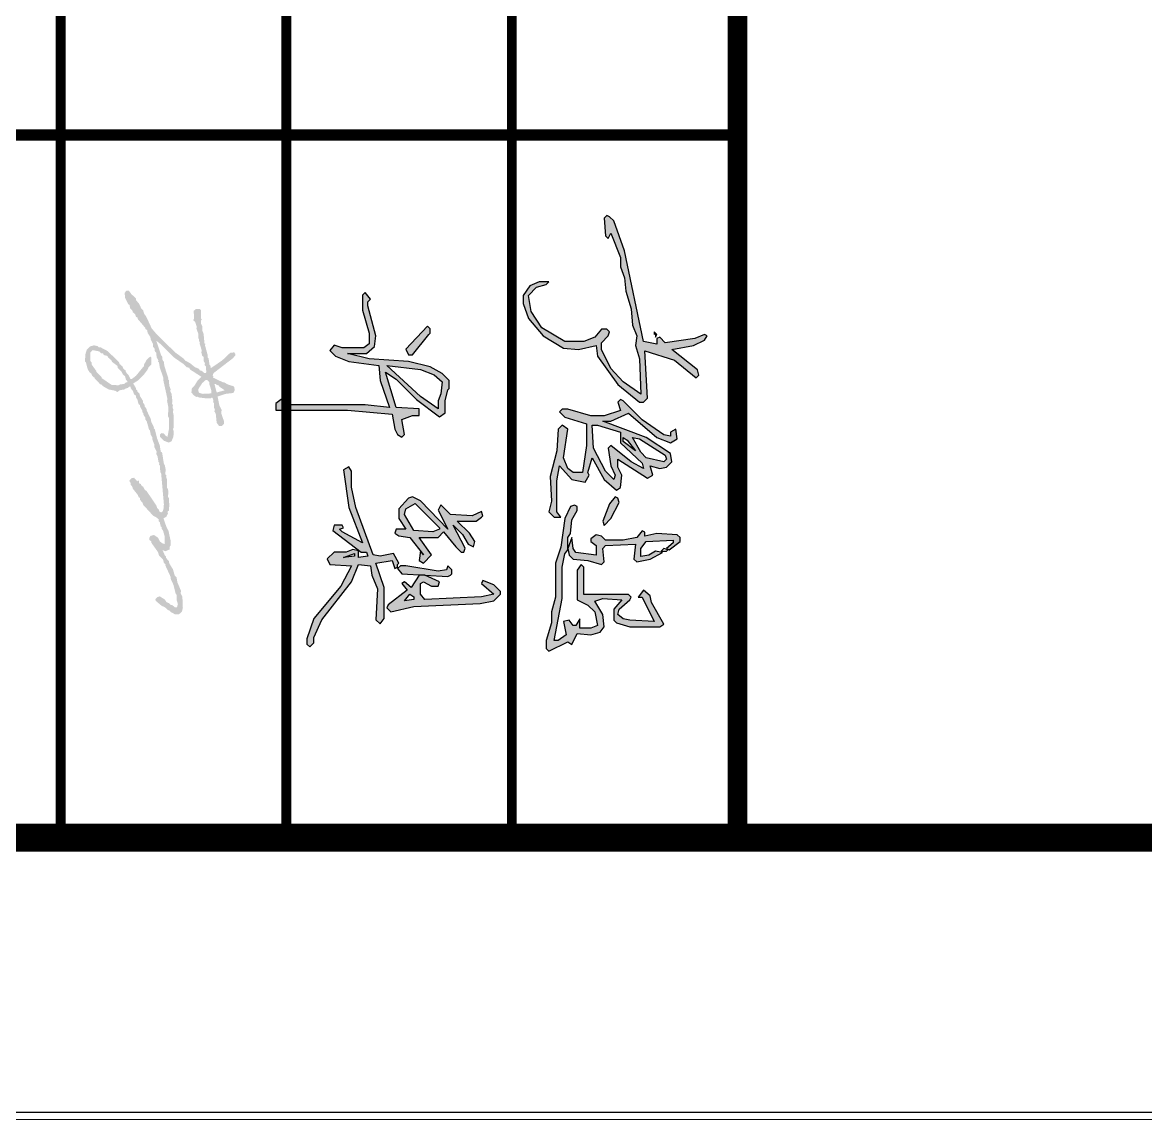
# Model space of a CAD drawing. Extents: x -461650 to 361314, y 245336 to 769729.
# Drawn here: x 212470 to 213466, y 654850 to 655823 of the extents above; entities that cross this region are included whole.
import ezdxf

# ---------------------------------------------------------------- set-up
doc = ezdxf.new("R2010")
doc.units = 0
doc.header["$LTSCALE"] = 1000
doc.layers.get('0').update_dxf_attribs({"linetype": 'CONTINUOUS'})
doc.layers.add('yichutu', color=7, linetype='CONTINUOUS')
doc.layers.add('图框', color=9, linetype='CONTINUOUS', lineweight=18)

# ---------------------------------------------------------------- blocks, each defined once
blk = doc.blocks.new('ljc')
at = {"linetype": 'Continuous'}
h = blk.add_hatch(color=0, dxfattribs=at)
h.paths.add_polyline_path([(2022.82, 1567.67), (2018.82, 1563.67), (2019.82, 1561.67), (2023.82, 1561.67), (2021.82, 1551.67), (1954.82, 1537.67), (1932.82, 1529.67), (1929.82, 1526.67), (1928.82, 1524.67), (1930.82, 1522.67), (1943.82, 1523.67), (1945.82, 1525.67), (1941.82, 1527.67), (1959.82, 1534.67), (1966.82, 1534.67), (1974.82, 1537.67), (1984.82, 1538.67), (1997.82, 1542.67), (2009.82, 1543.67), (2017.82, 1546.67), (2024.82, 1545.67), (2034.82, 1548.67), (2060.82, 1549.67), (2051.82, 1536.67), (2041.82, 1527.67), (2027.82, 1520.67), (2022.82, 1520.67), (2017.82, 1525.67), (2014.82, 1526.67), (2012.82, 1524.67), (2012.82, 1520.67), (2018.82, 1515.67), (2021.82, 1507.67), (2021.82, 1493.67), (2011.82, 1476.67), (1999.82, 1468.67), (1987.82, 1466.67), (1981.82, 1472.67), (1979.82, 1479.67), (1977.82, 1481.67), (1977.82, 1474.67), (1980.82, 1467.67), (1987.82, 1462.67), (1993.82, 1462.67), (2004.82, 1466.67), (2017.82, 1477.67), (2026.82, 1492.67), (2027.82, 1503.67), (2024.82, 1516.67), (2032.82, 1517.67), (2053.82, 1532.67), (2066.82, 1548.67), (2066.82, 1551.67), (2063.82, 1554.67), (2028.82, 1552.67), (2035.82, 1574.67), (2048.82, 1590.67), (2046.82, 1592.67), (2042.82, 1591.67), (2027.82, 1572.67), (2024.82, 1588.67), (2020.82, 1596.67), (2017.82, 1598.67), (2016.82, 1596.67), (2019.82, 1589.67)])
h.paths.add_polyline_path([(2080.82, 1521.67), (2080.82, 1527.67), (2074.82, 1540.67), (2092.82, 1561.67), (2096.82, 1571.67), (2093.82, 1576.67), (2086.82, 1575.67), (2088.82, 1571.67), (2091.82, 1571.67), (2090.82, 1566.67), (2079.82, 1550.67), (2065.82, 1536.67), (2064.82, 1534.67), (2066.82, 1532.67), (2072.82, 1534.67), (2076.82, 1522.67), (2076.82, 1512.67), (2071.82, 1495.67), (2071.82, 1491.67), (2073.82, 1489.67), (2077.82, 1493.67), (2082.82, 1509.67), (2098.82, 1509.67), (2118.82, 1506.67), (2118.82, 1499.67), (2115.82, 1495.67), (2107.82, 1492.67), (2086.82, 1495.67), (2083.82, 1491.67), (2086.82, 1488.67), (2102.82, 1487.67), (2121.82, 1482.67), (2139.82, 1483.67), (2147.82, 1481.67), (2151.82, 1485.67), (2151.82, 1490.67), (2147.82, 1487.67), (2124.82, 1487.67), (2113.82, 1489.67), (2123.82, 1498.67), (2125.82, 1508.67), (2120.82, 1511.67), (2118.82, 1510.67), (2107.82, 1513.67), (2123.82, 1522.67), (2131.82, 1531.67), (2129.82, 1534.67), (2120.82, 1535.67), (2114.82, 1532.67), (2108.82, 1532.67), (2122.82, 1554.67), (2120.82, 1558.67), (2113.82, 1556.67), (2115.82, 1563.67), (2114.82, 1568.67), (2110.82, 1572.67), (2104.82, 1571.67), (2092.82, 1553.67)])
h.paths.add_polyline_path([(2088.82, 1534.67), (2096.82, 1534.67), (2111.82, 1550.67), (2115.82, 1551.67), (2110.82, 1542.67), (2098.82, 1527.67), (2100.82, 1525.67), (2113.82, 1527.67), (2120.82, 1530.67), (2123.82, 1529.67), (2117.82, 1523.67), (2100.82, 1514.67), (2083.82, 1513.67), (2083.82, 1517.67)], flags=16)
h.paths.add_polyline_path([(2092.82, 1536.67), (2094.82, 1539.67), (2102.82, 1545.67), (2095.82, 1536.67)], flags=16)
h.paths.add_polyline_path([(2092.82, 1543.67), (2093.82, 1548.67), (2105.82, 1567.67), (2108.82, 1568.67), (2110.82, 1566.67), (2107.82, 1553.67), (2103.82, 1549.67)], flags=16)
h.paths.add_polyline_path([(2140.82, 1533.67), (2137.82, 1532.67), (2136.82, 1530.67), (2141.82, 1526.67), (2154.82, 1521.67), (2157.82, 1522.67), (2152.82, 1527.67)])
h.paths.add_polyline_path([(2174.82, 1521.67), (2172.82, 1523.67), (2171.82, 1545.67), (2182.82, 1544.67), (2184.82, 1546.67), (2182.82, 1556.67), (2177.82, 1565.67), (2176.82, 1560.67), (2179.82, 1555.67), (2180.82, 1549.67), (2174.82, 1549.67), (2169.82, 1553.67), (2168.82, 1573.67), (2170.82, 1573.67), (2174.82, 1568.67), (2175.82, 1570.67), (2169.82, 1578.67), (2166.82, 1578.67), (2164.82, 1576.67), (2163.82, 1561.67), (2165.82, 1552.67), (2162.82, 1552.67), (2161.82, 1550.67), (2166.82, 1546.67), (2168.82, 1536.67), (2168.82, 1523.67), (2165.82, 1520.67), (2164.82, 1516.67), (2167.82, 1512.67), (2169.82, 1512.67), (2172.82, 1516.67), (2179.82, 1516.67), (2177.82, 1501.67), (2174.82, 1499.67), (2166.82, 1498.67), (2174.82, 1495.67), (2179.82, 1496.67), (2182.82, 1499.67), (2183.82, 1510.67), (2186.82, 1520.67), (2184.82, 1522.67)])
h.paths.add_polyline_path([(2232.82, 1541.67), (2232.82, 1563.67), (2230.82, 1566.67), (2214.82, 1557.67), (2209.82, 1556.67), (2205.82, 1551.67), (2210.82, 1547.67), (2210.82, 1550.67), (2228.82, 1559.67), (2227.82, 1541.67), (2226.82, 1536.67), (2223.82, 1532.67), (2219.82, 1533.67), (2212.82, 1541.67), (2210.82, 1542.67), (2208.82, 1540.67), (2208.82, 1507.67), (2188.82, 1507.67), (2186.82, 1505.67), (2190.82, 1502.67), (2212.82, 1502.67), (2216.82, 1510.67), (2221.82, 1515.67), (2231.82, 1517.67), (2233.82, 1512.67), (2233.82, 1504.67), (2226.82, 1504.67), (2231.82, 1501.67), (2231.82, 1499.67), (2227.82, 1496.67), (2228.82, 1492.67), (2238.82, 1494.67), (2242.82, 1488.67), (2242.82, 1485.67), (2211.82, 1491.67), (2188.82, 1491.67), (2178.82, 1493.67), (2175.82, 1495.67), (2166.82, 1495.67), (2163.82, 1497.67), (2153.82, 1498.67), (2146.82, 1502.67), (2143.82, 1502.67), (2142.82, 1500.67), (2143.82, 1497.67), (2152.82, 1493.67), (2173.82, 1490.67), (2185.82, 1486.67), (2210.82, 1486.67), (2221.82, 1483.67), (2229.82, 1483.67), (2242.82, 1479.67), (2248.82, 1479.67), (2250.82, 1481.67), (2243.82, 1495.67), (2245.82, 1498.67), (2237.82, 1502.67), (2238.82, 1512.67), (2236.82, 1519.67), (2232.82, 1522.67), (2223.82, 1521.67), (2213.82, 1515.67), (2211.82, 1521.67), (2212.82, 1535.67), (2219.82, 1529.67), (2227.82, 1529.67), (2229.82, 1531.67)])
at = {"color": 0, "linetype": 'Continuous'}
for points in [[(1929.82, 1526.67), (1928.82, 1524.67), (1930.82, 1522.67), (1943.82, 1523.67), (1945.82, 1525.67), (1941.82, 1527.67), (1959.82, 1534.67), (1966.82, 1534.67), (1974.82, 1537.67), (1984.82, 1538.67), (1997.82, 1542.67), (2009.82, 1543.67), (2017.82, 1546.67), (2024.82, 1545.67), (2034.82, 1548.67), (2060.82, 1549.67), (2051.82, 1536.67), (2041.82, 1527.67), (2027.82, 1520.67), (2022.82, 1520.67), (2017.82, 1525.67), (2014.82, 1526.67), (2012.82, 1524.67), (2012.82, 1520.67), (2018.82, 1515.67), (2021.82, 1507.67), (2021.82, 1493.67), (2011.82, 1476.67), (1999.82, 1468.67), (1987.82, 1466.67), (1981.82, 1472.67), (1979.82, 1479.67), (1977.82, 1481.67), (1977.82, 1474.67), (1980.82, 1467.67), (1987.82, 1462.67), (1993.82, 1462.67), (2004.82, 1466.67), (2017.82, 1477.67), (2026.82, 1492.67), (2027.82, 1503.67), (2024.82, 1516.67), (2032.82, 1517.67), (2053.82, 1532.67), (2066.82, 1548.67), (2066.82, 1551.67), (2063.82, 1554.67), (2028.82, 1552.67), (2035.82, 1574.67), (2048.82, 1590.67), (2046.82, 1592.67), (2042.82, 1591.67), (2027.82, 1572.67), (2024.82, 1588.67), (2020.82, 1596.67), (2017.82, 1598.67), (2016.82, 1596.67), (2019.82, 1589.67), (2022.82, 1567.67), (2018.82, 1563.67), (2019.82, 1561.67), (2023.82, 1561.67), (2021.82, 1551.67), (1954.82, 1537.67), (1932.82, 1529.67), (1929.82, 1526.67)], [(2065.82, 1536.67), (2064.82, 1534.67), (2066.82, 1532.67), (2072.82, 1534.67), (2076.82, 1522.67), (2076.82, 1512.67), (2071.82, 1495.67), (2071.82, 1491.67), (2073.82, 1489.67), (2077.82, 1493.67), (2082.82, 1509.67), (2098.82, 1509.67), (2118.82, 1506.67), (2118.82, 1499.67), (2115.82, 1495.67), (2107.82, 1492.67), (2086.82, 1495.67), (2083.82, 1491.67), (2086.82, 1488.67), (2102.82, 1487.67), (2121.82, 1482.67), (2139.82, 1483.67), (2147.82, 1481.67), (2151.82, 1485.67), (2151.82, 1490.67), (2147.82, 1487.67), (2124.82, 1487.67), (2113.82, 1489.67), (2123.82, 1498.67), (2125.82, 1508.67), (2120.82, 1511.67), (2118.82, 1510.67), (2107.82, 1513.67), (2123.82, 1522.67), (2131.82, 1531.67), (2129.82, 1534.67), (2120.82, 1535.67), (2114.82, 1532.67), (2108.82, 1532.67), (2122.82, 1554.67), (2120.82, 1558.67), (2113.82, 1556.67), (2115.82, 1563.67), (2114.82, 1568.67), (2110.82, 1572.67), (2104.82, 1571.67), (2092.82, 1553.67), (2080.82, 1521.67), (2080.82, 1527.67), (2074.82, 1540.67), (2092.82, 1561.67), (2096.82, 1571.67), (2093.82, 1576.67), (2086.82, 1575.67), (2088.82, 1571.67), (2091.82, 1571.67), (2090.82, 1566.67), (2079.82, 1550.67), (2065.82, 1536.67)], [(2162.82, 1552.67), (2161.82, 1550.67), (2166.82, 1546.67), (2168.82, 1536.67), (2168.82, 1523.67), (2165.82, 1520.67), (2164.82, 1516.67), (2167.82, 1512.67), (2169.82, 1512.67), (2172.82, 1516.67), (2179.82, 1516.67), (2177.82, 1501.67), (2174.82, 1499.67), (2166.82, 1498.67), (2174.82, 1495.67), (2179.82, 1496.67), (2182.82, 1499.67), (2183.82, 1510.67), (2186.82, 1520.67), (2184.82, 1522.67), (2174.82, 1521.67), (2172.82, 1523.67), (2171.82, 1545.67), (2182.82, 1544.67), (2184.82, 1546.67), (2182.82, 1556.67), (2177.82, 1565.67), (2176.82, 1560.67), (2179.82, 1555.67), (2180.82, 1549.67), (2174.82, 1549.67), (2169.82, 1553.67), (2168.82, 1573.67), (2170.82, 1573.67), (2174.82, 1568.67), (2175.82, 1570.67), (2169.82, 1578.67), (2166.82, 1578.67), (2164.82, 1576.67), (2163.82, 1561.67), (2165.82, 1552.67), (2162.82, 1552.67)], [(2092.82, 1543.67), (2093.82, 1548.67), (2105.82, 1567.67), (2108.82, 1568.67), (2110.82, 1566.67), (2107.82, 1553.67), (2103.82, 1549.67), (2092.82, 1543.67)], [(2176.82, 1568.67), (2175.82, 1569.67), (2174.82, 1566.67), (2176.82, 1564.67), (2176.82, 1568.67)], [(2015.82, 1560.67), (2014.82, 1559.67), (2016.82, 1559.67), (2015.82, 1560.67)], [(2016.82, 1561.67), (2015.82, 1560.67), (2018.82, 1560.67), (2016.82, 1561.67)], [(2143.82, 1502.67), (2142.82, 1500.67), (2143.82, 1497.67), (2152.82, 1493.67), (2173.82, 1490.67), (2185.82, 1486.67), (2210.82, 1486.67), (2221.82, 1483.67), (2229.82, 1483.67), (2242.82, 1479.67), (2248.82, 1479.67), (2250.82, 1481.67), (2243.82, 1495.67), (2245.82, 1498.67), (2237.82, 1502.67), (2238.82, 1512.67), (2236.82, 1519.67), (2232.82, 1522.67), (2223.82, 1521.67), (2213.82, 1515.67), (2211.82, 1521.67), (2212.82, 1535.67), (2219.82, 1529.67), (2227.82, 1529.67), (2229.82, 1531.67), (2232.82, 1541.67), (2232.82, 1563.67), (2230.82, 1566.67), (2214.82, 1557.67), (2209.82, 1556.67), (2205.82, 1551.67), (2210.82, 1547.67), (2210.82, 1550.67), (2228.82, 1559.67), (2227.82, 1541.67), (2226.82, 1536.67), (2223.82, 1532.67), (2219.82, 1533.67), (2212.82, 1541.67), (2210.82, 1542.67), (2208.82, 1540.67), (2208.82, 1507.67), (2188.82, 1507.67), (2186.82, 1505.67), (2190.82, 1502.67), (2212.82, 1502.67), (2216.82, 1510.67), (2221.82, 1515.67), (2231.82, 1517.67), (2233.82, 1512.67), (2233.82, 1504.67), (2226.82, 1504.67), (2231.82, 1501.67), (2231.82, 1499.67), (2227.82, 1496.67), (2228.82, 1492.67), (2238.82, 1494.67), (2242.82, 1488.67), (2242.82, 1485.67), (2211.82, 1491.67), (2188.82, 1491.67), (2178.82, 1493.67), (2175.82, 1495.67), (2166.82, 1495.67), (2163.82, 1497.67), (2153.82, 1498.67), (2146.82, 1502.67), (2143.82, 1502.67)], [(2083.82, 1513.67), (2083.82, 1517.67), (2088.82, 1534.67), (2096.82, 1534.67), (2111.82, 1550.67), (2115.82, 1551.67), (2110.82, 1542.67), (2098.82, 1527.67), (2100.82, 1525.67), (2113.82, 1527.67), (2120.82, 1530.67), (2123.82, 1529.67), (2117.82, 1523.67), (2100.82, 1514.67), (2083.82, 1513.67)], [(2092.82, 1536.67), (2094.82, 1539.67), (2102.82, 1545.67), (2095.82, 1536.67), (2092.82, 1536.67)], [(2137.82, 1532.67), (2136.82, 1530.67), (2141.82, 1526.67), (2154.82, 1521.67), (2157.82, 1522.67), (2152.82, 1527.67), (2140.82, 1533.67), (2137.82, 1532.67)]]:
    blk.add_lwpolyline(points, dxfattribs=at)
blk = doc.blocks.new('A$C6AF37BC7')
h = blk.add_hatch(color=256)
h.paths.add_polyline_path([(660, -48), (672, -48), (678, -96)], flags=16)
h.paths.add_polyline_path([(708, 144), (702, 150), (660, 126), (672, 66), (666, 36), (456, -42), (366, -60), (294, -60), (276, -72), (288, -96), (456, -72), (612, -12), (564, -102), (552, -114), (546, -96), (534, -102), (534, -138), (558, -144), (654, -18), (654, 6), (672, 12), (678, -30), (648, -30), (642, -54), (654, -84), (654, -138), (684, -168), (708, -156), (714, -60), (804, -108), (948, -228), (1038, -258), (1062, -258), (1074, -246), (1056, -228), (1032, -228), (954, -192), (786, -60), (708, -30), (714, 24), (756, 30), (816, 54), (954, 48), (972, 66), (948, 84), (810, 84), (702, 48), (690, 120), (726, 132), (720, 144)])
h.paths.add_polyline_path([(852, 216), (864, 216), (870, 174), (840, 198)], flags=16)
h.paths.add_polyline_path([(-312, 282), (-318, 288), (-336, 288), (-348, 276), (-246, 180), (-222, 192), (-222, 210)], flags=17)
h.paths.add_polyline_path([(546, 330), (552, 330), (564, 300), (558, 216), (486, 174), (462, 180), (438, 222)], flags=16)
h.paths.add_polyline_path([(-102, 342), (-48, 336), (-18, 324), (18, 324), (-36, 246), (-174, 96), (-156, 246), (-132, 306)], flags=16)
h.paths.add_polyline_path([(-66, 366), (-72, 372), (-108, 372), (-138, 342), (-168, 288), (-192, 192), (-204, 18), (-228, -78), (-228, 6), (-258, 42), (-306, 48), (-438, 12), (-456, 12), (-468, 24), (-498, 0), (-486, -12), (-420, -12), (-318, 18), (-270, 18), (-252, -6), (-252, -102), (-264, -138), (-240, -156), (-216, -132), (-192, -72), (-174, 60), (-108, 66), (12, 108), (0, 0), (0, -366), (-18, -342), (-24, -372), (-6, -396), (24, -396), (24, -78), (42, 120), (108, 132), (132, 144), (144, 162), (132, 174), (66, 162), (48, 210), (48, 240), (18, 240), (12, 138), (-144, 90), (-114, 138), (-24, 228), (54, 330), (36, 354), (-18, 354)])
h.paths.add_polyline_path([(756, 378), (750, 384), (732, 384), (714, 366), (732, 360), (738, 324), (714, 180), (714, 156), (726, 144), (750, 162), (762, 366)])
h.paths.add_polyline_path([(498, 516), (492, 522), (474, 516), (492, 474), (486, 378), (444, 336), (468, 324), (552, 366), (426, 246), (408, 210), (414, 192), (462, 150), (504, 150), (552, 180), (552, 138), (570, 132), (582, 150), (588, 198), (666, 258), (648, 246), (690, 240), (702, 258), (666, 294), (588, 240), (588, 324), (564, 348), (630, 402), (654, 426), (654, 438), (636, 444), (534, 390), (576, 432), (618, 456), (630, 480), (606, 486), (570, 462), (516, 408), (516, 492)])
h.paths.add_polyline_path([(846, 594), (840, 600), (828, 600), (798, 570), (780, 522), (792, 516), (840, 570), (852, 516), (864, 264), (840, 246), (792, 246), (786, 258), (804, 294), (804, 324), (786, 330), (756, 264), (756, 240), (810, 204), (786, 174), (792, 162), (822, 186), (888, 102), (900, 96), (918, 114), (894, 216), (882, 510), (870, 570)])
at = {"linetype": 'Continuous'}
for points in [[(846, 594), (840, 600), (828, 600), (798, 570), (780, 522), (792, 516), (840, 570), (852, 516), (864, 264), (840, 246), (792, 246), (786, 258), (804, 294), (804, 324), (786, 330), (756, 264), (756, 240), (810, 204), (786, 174), (792, 162), (822, 186), (888, 102), (900, 96), (918, 114), (894, 216), (882, 510), (870, 570), (846, 594)], [(498, 516), (492, 522), (474, 516), (492, 474), (486, 378), (444, 336), (468, 324), (552, 366), (426, 246), (408, 210), (414, 192), (462, 150), (504, 150), (552, 180), (552, 138), (570, 132), (582, 150), (588, 198), (666, 258), (648, 246), (690, 240), (702, 258), (666, 294), (588, 240), (588, 324), (564, 348), (630, 402), (654, 426), (654, 438), (636, 444), (534, 390), (576, 432), (618, 456), (630, 480), (606, 486), (570, 462), (516, 408), (516, 492), (498, 516)], [(-66, 366), (-72, 372), (-108, 372), (-138, 342), (-168, 288), (-192, 192), (-204, 18), (-228, -78), (-228, 6), (-258, 42), (-306, 48), (-438, 12), (-456, 12), (-468, 24), (-498, 0), (-486, -12), (-420, -12), (-318, 18), (-270, 18), (-252, -6), (-252, -102), (-264, -138), (-240, -156), (-216, -132), (-192, -72), (-174, 60), (-108, 66), (12, 108), (0, 0), (0, -366), (-18, -342), (-24, -372), (-6, -396), (24, -396), (24, -78), (42, 120), (108, 132), (132, 144), (144, 162), (132, 174), (66, 162), (48, 210), (48, 240), (18, 240), (12, 138), (-144, 90), (-114, 138), (-24, 228), (54, 330), (36, 354), (-18, 354), (-66, 366)], [(756, 378), (750, 384), (732, 384), (714, 366), (732, 360), (738, 324), (714, 180), (714, 156), (726, 144), (750, 162), (762, 366), (756, 378)], [(-102, 342), (-48, 336), (-18, 324), (18, 324), (-36, 246), (-174, 96), (-156, 246), (-132, 306), (-102, 342)], [(546, 330), (552, 330), (564, 300), (558, 216), (486, 174), (462, 180), (438, 222), (546, 330)], [(-312, 282), (-318, 288), (-336, 288), (-348, 276), (-246, 180), (-222, 192), (-222, 210), (-312, 282)], [(852, 216), (864, 216), (870, 174), (840, 198), (852, 216)], [(708, 144), (702, 150), (660, 126), (672, 66), (666, 36), (456, -42), (366, -60), (294, -60), (276, -72), (288, -96), (456, -72), (612, -12), (564, -102), (552, -114), (546, -96), (534, -102), (534, -138), (558, -144), (654, -18), (654, 6), (672, 12), (678, -30), (648, -30), (642, -54), (654, -84), (654, -138), (684, -168), (708, -156), (714, -60), (804, -108), (948, -228), (1038, -258), (1062, -258), (1074, -246), (1056, -228), (1032, -228), (954, -192), (786, -60), (708, -30), (714, 24), (756, 30), (816, 54), (954, 48), (972, 66), (948, 84), (810, 84), (702, 48), (690, 120), (726, 132), (720, 144), (708, 144)], [(660, -48), (672, -48), (678, -96), (660, -48)]]:
    blk.add_lwpolyline(points, dxfattribs=at)
blk = doc.blocks.new('GFDDDDRG')
at = {"linetype": 'Continuous'}
h = blk.add_hatch(color=0, dxfattribs=at)
h.dxf.hatch_style = 1
h.paths.add_polyline_path([(899782.5, -158694.6), (899784.9, -158694.6), (899787.3, -158697), (899788.9, -158696.2), (899791.3, -158699.4), (899800.9, -158705.8), (899786.5, -158709.8)], flags=16)
h.paths.add_polyline_path([(899767.3, -158687.4), (899769.7, -158687.4), (899773.7, -158691.4), (899773.7, -158695.4), (899776.9, -158705.8), (899776.9, -158711.4), (899761.7, -158712.2), (899756.1, -158710.6), (899754.5, -158709), (899753.7, -158704.2), (899760.9, -158693)], flags=16)
h.paths.add_polyline_path([(899566.5, -158634.6), (899578.5, -158637), (899581.7, -158640.2), (899584.9, -158640.2), (899586.5, -158643.4), (899592.9, -158645), (899593.7, -158647.4), (899599.3, -158652.2), (899600.9, -158655.4), (899610.5, -158662.6), (899611.3, -158666.6), (899617.7, -158673), (899620.1, -158677.8), (899624.1, -158681), (899625.7, -158687.4), (899628.1, -158689.8), (899628.1, -158691.4), (899624.9, -158692.2), (899622.5, -158694.6), (899615.3, -158695.4), (899612.1, -158697), (899600.1, -158696.2), (899582.5, -158684.2), (899582.5, -158682.6), (899572.9, -158673), (899572.9, -158671.4), (899564.9, -158660.2), (899564.9, -158657), (899562.5, -158653.8), (899562.5, -158638.6)], flags=16)
h.paths.add_polyline_path([(899570.5, -158626.6), (899569.7, -158625.8), (899561.7, -158628.2), (899556.1, -158633.8), (899553.7, -158641.8), (899552.9, -158654.6), (899554.5, -158656.2), (899557.7, -158668.2), (899560.9, -158673.8), (899564.1, -158676.2), (899565.7, -158680.2), (899570.5, -158684.2), (899569.7, -158685.8), (899572.1, -158686.6), (899580.1, -158695.4), (899581.7, -158695.4), (899584.9, -158698.6), (899594.5, -158704.2), (899606.5, -158706.6), (899610.5, -158709), (899614.5, -158705.8), (899623.3, -158704.2), (899624.9, -158702.6), (899628.9, -158701.8), (899631.3, -158699.4), (899633.7, -158699.4), (899633.7, -158701.8), (899637.7, -158706.6), (899640.1, -158713), (899643.3, -158715.4), (899643.3, -158718.6), (899645.7, -158721.8), (899648.1, -158730.6), (899650.5, -158732.2), (899650.5, -158734.6), (899654.5, -158741.8), (899654.5, -158745), (899656.1, -158745.8), (899656.9, -158749.8), (899660.1, -158754.6), (899660.1, -158757.8), (899662.5, -158761), (899666.5, -158775.4), (899668.1, -158777), (899669.7, -158785), (899672.1, -158789), (899672.1, -158792.2), (899676.1, -158802.6), (899676.1, -158806.6), (899680.1, -158814.6), (899679.3, -158818.6), (899681.7, -158823.4), (899683.3, -158833), (899684.9, -158834.6), (899684.1, -158837), (899685.7, -158839.4), (899686.5, -158850.6), (899688.1, -158853.8), (899692.9, -158908.2), (899692.1, -158917), (899690.5, -158921), (899688.1, -158922.6), (899684.9, -158921), (899684.1, -158917.8), (899680.9, -158914.6), (899679.3, -158909.8), (899662.5, -158885), (899658.5, -158881.8), (899656.1, -158877), (899652.1, -158873.8), (899652.1, -158872.2), (899648.9, -158870.6), (899648.9, -158867.4), (899647.3, -158865.8), (899645.7, -158867.4), (899640.1, -158861), (899635.3, -158861.8), (899631.3, -158866.6), (899633.7, -158869.8), (899633.7, -158873), (899636.9, -158877), (899637.7, -158880.2), (899646.5, -158891.4), (899648.1, -158895.4), (899650.5, -158897), (899650.5, -158900.2), (899655.3, -158905.8), (899656.1, -158909), (899673.7, -158928.2), (899680.9, -158932.2), (899684.1, -158935.4), (899683.3, -158937.8), (899685.7, -158940.2), (899687.3, -158947.4), (899688.9, -158948.2), (899688.9, -158951.4), (899691.3, -158954.6), (899694.5, -158965.8), (899694.5, -158978.6), (899689.7, -158977), (899685.7, -158973.8), (899682.5, -158967.4), (899675.3, -158962.6), (899668.9, -158964.2), (899667.3, -158967.4), (899667.3, -158971.4), (899670.5, -158973.8), (899670.5, -158976.2), (899682.5, -158993), (899684.1, -158998.6), (899691.3, -159005.8), (899692.9, -159012.2), (899696.1, -159014.6), (899695.3, -159016.2), (899704.9, -159037), (899704.9, -159040.2), (899709.7, -159050.6), (899713.7, -159066.6), (899715.3, -159068.2), (899715.3, -159077), (899717.7, -159085), (899716.1, -159090.6), (899712.1, -159090.6), (899707.3, -159086.6), (899704.9, -159086.6), (899701.7, -159083.4), (899697.7, -159081.8), (899694.5, -159077), (899685.7, -159071.4), (899680.9, -159073), (899677.7, -159076.2), (899678.5, -159079.4), (899688.9, -159088.2), (899694.5, -159090.6), (899700.9, -159096.2), (899702.5, -159096.2), (899705.7, -159099.4), (899712.9, -159103.4), (899719.3, -159103.4), (899724.9, -159098.6), (899726.5, -159091.4), (899725.7, -159072.2), (899722.5, -159065.8), (899723.3, -159061.8), (899716.9, -159046.6), (899715.3, -159037.8), (899712.1, -159034.6), (899708.9, -159023.4), (899702.5, -159013), (899701.7, -159009), (899696.9, -159003.4), (899696.9, -159001), (899694.5, -158998.6), (899690.5, -158989), (899695.3, -158991.4), (899703.3, -158988.2), (899703.3, -158983.4), (899704.9, -158981), (899704.9, -158973), (899700.9, -158954.6), (899697.7, -158949), (899692.1, -158933), (899696.9, -158930.6), (899700.1, -158924.2), (899699.3, -158921), (899701.7, -158919.4), (899702.5, -158909.8), (899701.7, -158897), (899700.1, -158894.6), (899700.9, -158886.6), (899700.1, -158881), (899698.5, -158878.6), (899698.5, -158864.2), (899696.9, -158859.4), (899697.7, -158857.8), (899695.3, -158854.6), (899696.1, -158846.6), (899694.5, -158838.6), (899692.9, -158836.2), (899689.7, -158816.2), (899687.3, -158814.6), (899685.7, -158804.2), (899680.9, -158791.4), (899676.9, -158775.4), (899674.5, -158773), (899675.3, -158771.4), (899670.5, -158761.8), (899669.7, -158757), (899662.5, -158741.8), (899662.5, -158739.4), (899658.5, -158733.8), (899658.5, -158731.4), (899656.1, -158728.2), (899656.1, -158725), (899650.5, -158716.2), (899649.7, -158712.2), (899645.7, -158708.2), (899645.7, -158705.8), (899643.3, -158704.2), (899643.3, -158701.8), (899638.5, -158693.8), (899647.3, -158688.2), (899656.9, -158678.6), (899664.1, -158669), (899665.7, -158665), (899670.5, -158660.2), (899670.5, -158647.4), (899668.9, -158645.8), (899662.5, -158651.4), (899657.7, -158660.2), (899657.7, -158662.6), (899643.3, -158680.2), (899636.1, -158685.8), (899633.7, -158685.8), (899630.5, -158679.4), (899625.7, -158673.8), (899624.9, -158670.6), (899620.9, -158667.4), (899619.3, -158663.4), (899614.5, -158659.4), (899612.9, -158655.4), (899592.9, -158636.2), (899580.9, -158629.8), (899577.7, -158629.8), (899575.3, -158627.4)])
h.paths.add_polyline_path([(899631.3, -158529.8), (899630.5, -158529), (899626.5, -158529), (899623.3, -158533), (899624.1, -158541.8), (899629.7, -158553), (899632.1, -158554.6), (899632.9, -158560.2), (899636.9, -158564.2), (899637.7, -158567.4), (899641.7, -158570.6), (899643.3, -158575.4), (899646.5, -158577), (899646.5, -158579.4), (899660.1, -158595.4), (899660.1, -158597), (899663.3, -158599.4), (899664.1, -158604.2), (899668.9, -158611.4), (899669.7, -158616.2), (899673.7, -158624.2), (899673.7, -158629), (899676.1, -158631.4), (899676.9, -158637), (899679.3, -158639.4), (899680.1, -158647.4), (899683.3, -158653), (899682.5, -158654.6), (899684.1, -158656.2), (899685.7, -158665.8), (899692.1, -158684.2), (899692.1, -158689), (899699.3, -158721.8), (899698.5, -158724.2), (899700.9, -158736.2), (899700.1, -158752.2), (899701.7, -158754.6), (899701.7, -158775.4), (899699.3, -158788.2), (899696.1, -158786.6), (899692.9, -158782.6), (899688.9, -158781.8), (899685.7, -158784.2), (899685.7, -158788.2), (899692.9, -158795.4), (899701.7, -158798.6), (899706.5, -158796.2), (899709.7, -158788.2), (899710.5, -158779.4), (899708.9, -158774.6), (899710.5, -158771.4), (899710.5, -158752.2), (899708.9, -158744.2), (899709.7, -158740.2), (899708.1, -158736.2), (899708.9, -158732.2), (899707.3, -158729), (899708.1, -158725.8), (899706.5, -158712.2), (899704.1, -158707.4), (899704.9, -158704.2), (899702.5, -158697.8), (899701.7, -158687.4), (899700.1, -158685.8), (899700.9, -158685), (899693.7, -158662.6), (899692.9, -158655.4), (899690.5, -158652.2), (899689.7, -158645), (899688.1, -158644.2), (899679.3, -158617.8), (899687.3, -158624.2), (899710.5, -158647.4), (899728.9, -158660.2), (899733.7, -158665), (899737.7, -158665.8), (899739.3, -158669), (899759.3, -158681.8), (899752.9, -158688.2), (899746.5, -158698.6), (899742.5, -158702.6), (899741.7, -158709.8), (899745.7, -158714.6), (899750.5, -158717.8), (899752.1, -158717), (899755.3, -158718.6), (899768.1, -158720.2), (899776.1, -158720.2), (899777.7, -158718.6), (899779.3, -158719.4), (899780.9, -158724.2), (899780.1, -158726.6), (899781.7, -158729), (899781.7, -158737), (899783.3, -158739.4), (899782.5, -158743.4), (899784.9, -158747.4), (899786.5, -158763.4), (899790.5, -158769), (899796.1, -158769), (899799.3, -158765.8), (899799.3, -158760.2), (899794.5, -158746.6), (899795.3, -158741), (899791.3, -158733), (899788.1, -158717), (899802.5, -158712.2), (899816.1, -158710.6), (899818.5, -158705.8), (899817.7, -158700.2), (899816.1, -158698.6), (899805.7, -158695.4), (899800.9, -158692.2), (899796.9, -158691.4), (899780.1, -158683.4), (899780.9, -158681), (899779.3, -158679.4), (899780.9, -158675.4), (899815.3, -158649), (899819.3, -158644.2), (899819.3, -158641), (899817.7, -158638.6), (899810.5, -158639.4), (899796.1, -158653), (899776.1, -158666.6), (899775.3, -158661.8), (899773.7, -158660.2), (899772.1, -158649), (899770.5, -158647.4), (899770.5, -158643.4), (899765.7, -158625.8), (899766.5, -158623.4), (899764.9, -158622.6), (899763.3, -158605.8), (899760.9, -158599.4), (899760.9, -158592.2), (899758.5, -158587.4), (899758.5, -158582.6), (899760.1, -158580.2), (899758.5, -158578.6), (899758.5, -158563.4), (899756.9, -158561.8), (899749.7, -158561.8), (899745.7, -158565), (899746.5, -158578.6), (899744.9, -158581.8), (899748.1, -158584.2), (899751.3, -158593.8), (899750.5, -158596.2), (899753.7, -158605), (899753.7, -158613), (899755.3, -158615.4), (899755.3, -158618.6), (899756.9, -158620.2), (899756.1, -158622.6), (899760.1, -158635.4), (899759.3, -158638.6), (899760.9, -158645), (899763.3, -158646.6), (899763.3, -158653.8), (899765.7, -158657.8), (899764.9, -158661), (899767.3, -158663.4), (899768.1, -158673.8), (899767.3, -158675.4), (899764.9, -158675.4), (899760.1, -158671.4), (899756.9, -158670.6), (899754.5, -158667.4), (899748.1, -158665), (899739.3, -158657.8), (899730.5, -158653), (899728.1, -158649.8), (899712.9, -158638.6), (899681.7, -158608.2), (899671.3, -158596.2), (899661.7, -158575.4), (899657.7, -158569.8), (899656.1, -158564.2), (899652.9, -158561), (899648.9, -158552.2), (899643.3, -158545.8), (899643.3, -158542.6), (899635.3, -158535.4)])
at = {"layer": '图框'}
blk.add_lwpolyline([(923309.8, -107437), (923309.8, -159999.5), (893609.8, -159999.5), (893609.8, -107437)], close=True, dxfattribs=at)
blk.add_lwpolyline([(923309.8, -107437), (923309.8, -159999.5), (893609.8, -159999.5), (893609.8, -107437)], close=True, dxfattribs=at)
at = {"layer": '图框', "const_width": 50}
blk.add_lwpolyline([(894109.8, -159499.5), (922809.8, -159499.5), (922809.8, -108687), (894109.8, -108687)], close=True, dxfattribs=at)
at = {"layer": '图框'}
for points, const_width in [([(899509.9, -156001.9), (899509.9, -159501.9)], 17.5), ([(899909.9, -156001.9), (899909.9, -159501.9)], 17.5), ([(900309.9, -156001.9), (900309.9, -159501.9)], 17.5), ([(900709.9, -159501.9), (900709.9, -156001.9)], 35), ([(900709.9, -156001.9), (900709.9, -159501.9)], 35), ([(897509.9, -158254.4), (900709.9, -158254.4)], 17.5), ([(897515, -158251.9), (900715, -158251.9)], 17.5)]:
    blk.add_lwpolyline(points, dxfattribs=dict(at, const_width=const_width))
at = {"color": 0, "linetype": 'Continuous', "xscale": 2.399999999906868, "yscale": 2.399999999906868, "zscale": 2.399999999906868, "rotation": 270}
blk.add_blockref('ljc', (896819.3, -153766.7, -39423052.8), dxfattribs=at)
at = {"xscale": 0.3999999999068677, "yscale": 0.4000000000232831, "zscale": 0.4, "rotation": 270}
blk.add_blockref('A$C6AF37BC7', (900049.8, -158731.5), dxfattribs=at)
blk = doc.blocks.new('yct-1051-594-26275-14850-25-1002.0')
at = {"layer": 'yichutu', "color": 7}
blk.add_lwpolyline([(0, 0), (0, 14850), (26275, 14850), (26275, 0)], close=True, dxfattribs=at)

msp = doc.modelspace()

# ---------------------------------------------------------------- block references
at = {"xscale": 0.5, "yscale": 0.5, "zscale": 0.5}
msp.add_blockref('GFDDDDRG', (-237251.04, 734849.49), dxfattribs=at)
at = {"layer": 'yichutu', "rotation": 270}
msp.add_blockref('yct-1051-594-26275-14850-25-1002.0', (209553.85, 681131.01), dxfattribs=at)

doc.saveas('drawing.dxf')
